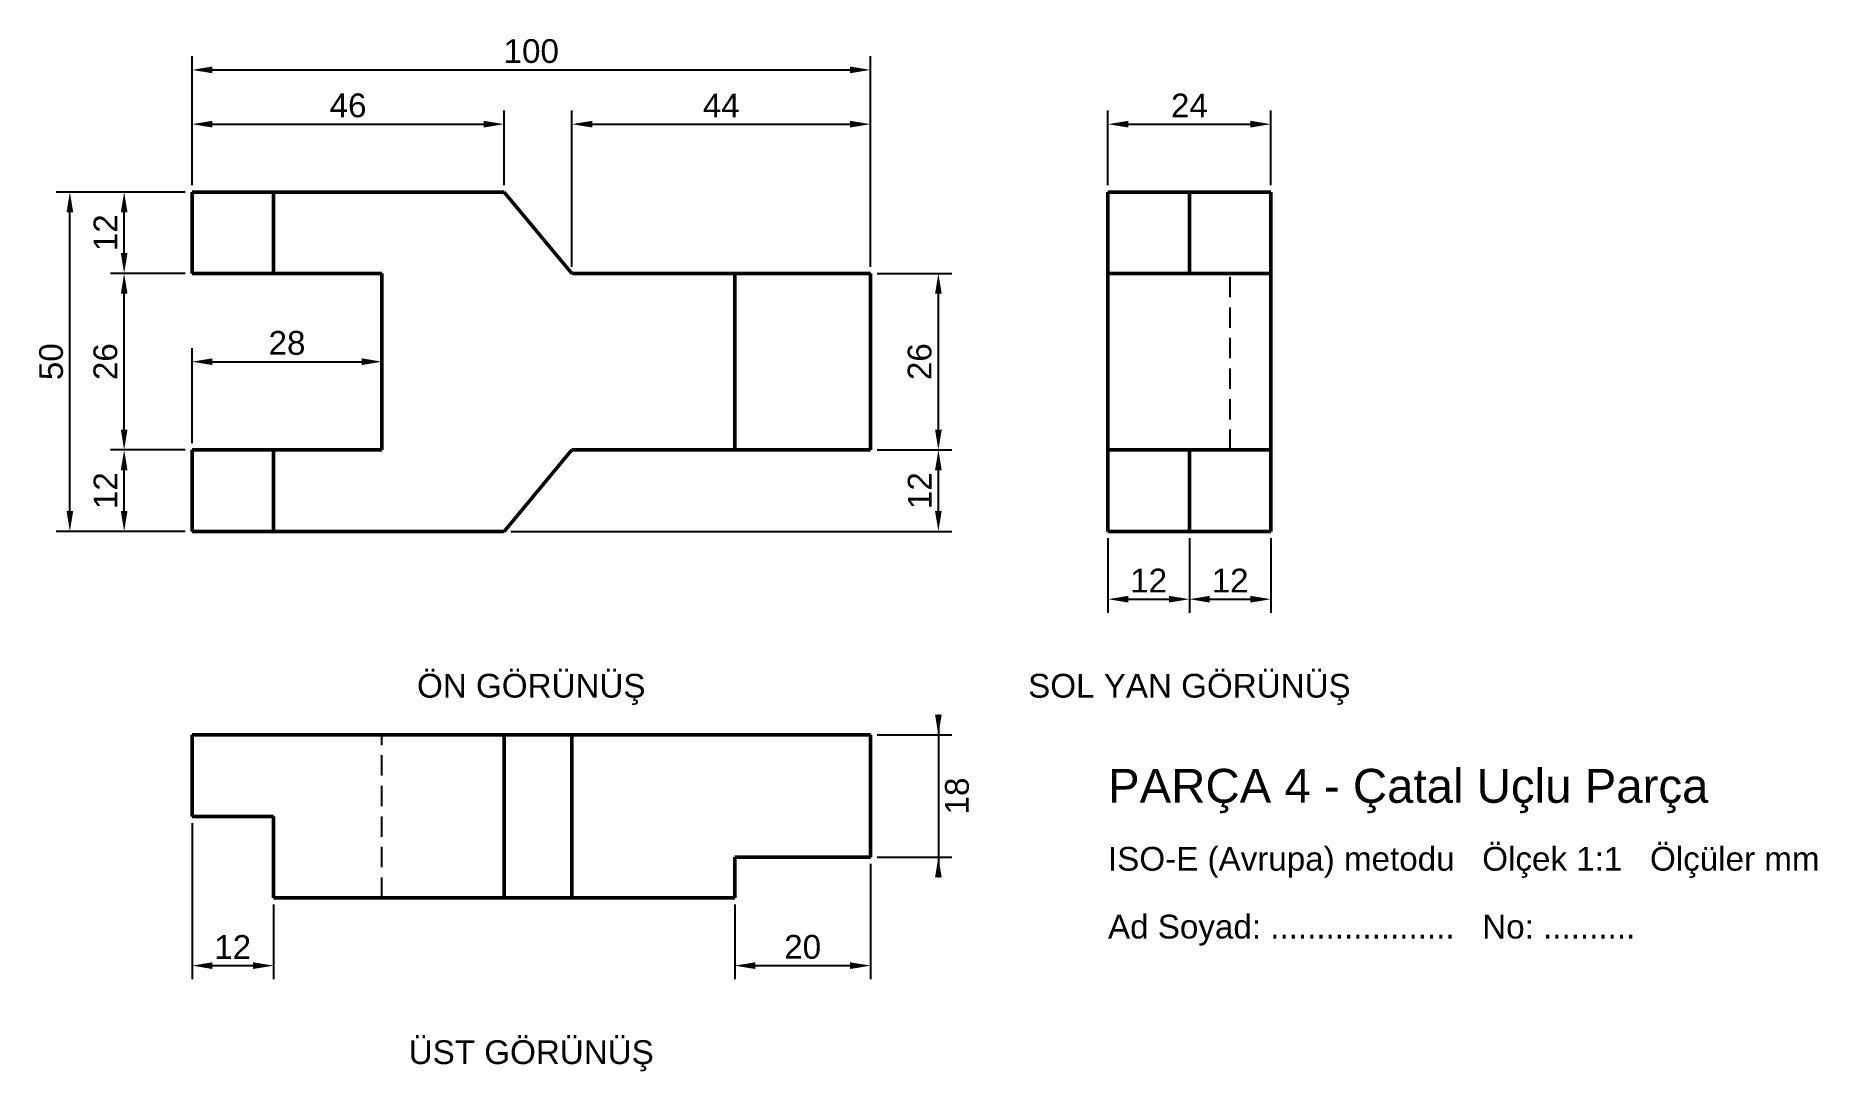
# Model space of a CAD drawing. Header units: millimetres. Extents: x -23 to 240, y -80 to 73.
import ezdxf
from ezdxf.enums import TextEntityAlignment as Align

# ---------------------------------------------------------------- set-up
doc = ezdxf.new("R2010")
doc.units = ezdxf.units.MM
doc.linetypes.add('GIZLI_ISO', pattern=[4.5, 3, -1.5])
for name, color, linetype, lineweight in [('GIZLI', 2, 'GIZLI_ISO', 25), ('GORUNEN', 7, 'Continuous', 50), ('OLCU', 4, 'Continuous', 18), ('YAZI', 3, 'Continuous', 25)]:
    doc.layers.add(name, color=color, linetype=linetype, lineweight=lineweight)
doc.styles.add('TR', font='arial.ttf')
doc.dimstyles.new('OLCU', dxfattribs={"dimtxt": 3.5, "dimasz": 3, "dimexe": 2, "dimexo": 1, "dimgap": 1, "dimtad": 1, "dimdec": 0, "dimtxsty": 'TR', "dimcen": 2.5, "dimclrd": 256, "dimclre": 256, "dimclrt": 256, "dimadec": 0, "dimazin": 3, "dimtfac": 1, "dimtmove": 0, "dimatfit": 3})

msp = doc.modelspace()

# ---------------------------------------------------------------- linework, layer by layer
at = {"layer": 'GIZLI'}
for p, q in [((153, 12), (153, 38)), ((28, -54), (28, -30))]:
    msp.add_line(p, q, dxfattribs=at)
at = {"layer": 'GORUNEN'}
for p, q in [((0, 50), (46, 50)), ((0, 38), (0, 50)), ((12, 38), (12, 50)), ((46, 50), (56, 38)), ((135, 0), (135, 50)), ((135, 50), (159, 50)), ((147, 38), (147, 50)), ((159, 0), (159, 50)), ((0, 38), (28, 38)), ((28, 12), (28, 38)), ((56, 38), (100, 38)), ((80, 12), (80, 38)), ((100, 12), (100, 38)), ((135, 38), (159, 38)), ((0, 12), (28, 12)), ((0, 0), (0, 12)), ((12, 0), (12, 12)), ((46, 0), (56, 12)), ((56, 12), (100, 12)), ((135, 12), (159, 12)), ((147, 0), (147, 12)), ((0, 0), (46, 0)), ((135, 0), (159, 0)), ((0, -30), (100, -30)), ((0, -42), (0, -30)), ((46, -54), (46, -30)), ((56, -54), (56, -30)), ((100, -48), (100, -30)), ((0, -42), (12, -42)), ((12, -54), (12, -42)), ((80, -48), (100, -48)), ((80, -54), (80, -48)), ((12, -54), (80, -54))]:
    msp.add_line(p, q, dxfattribs=at)

# ---------------------------------------------------------------- texts
at = {"layer": 'YAZI', "style": 'TR'}
for s, p in [('ÖN GÖRÜNÜŞ', (50, -21)), ('SOL YAN GÖRÜNÜŞ', (147, -21)), ('ÜST GÖRÜNÜŞ', (50, -75))]:
    msp.add_text(s, height=3.5, dxfattribs=at).set_placement(p, align=Align.TOP_CENTER)
for s, height, p in [('PARÇA 4 - Çatal Uçlu Parça', 5, (135, -40)), ('ISO-E (Avrupa) metodu   Ölçek 1:1   Ölçüler mm', 3.5, (135, -50)), ('Ad Soyad: ....................   No: ..........', 3.5, (135, -60))]:
    msp.add_text(s, height=height, dxfattribs=at).set_placement(p)

# ---------------------------------------------------------------- dimensions: what is measured, and where the dimension line sits
at = {"layer": 'OLCU'}
for base, p1, p2 in [((0, 68), (0, 50), (100, 38)), ((0, 60), (0, 50), (46, 50)), ((56, 60), (56, 38), (100, 38)), ((135, 60), (135, 50), (159, 50)), ((0, 25), (0, 12), (28, 12)), ((135, -10), (135, 0), (147, 0)), ((147, -10), (147, 0), (159, 0)), ((0, -64), (0, -42), (12, -54)), ((80, -64), (80, -54), (100, -48))]:
    msp.add_linear_dim(base=base, p1=p1, p2=p2, dimstyle='OLCU', dxfattribs=at).render()
for base, p1, p2 in [((-18, 0), (0, 0), (0, 50)), ((-10, 38), (0, 38), (0, 50)), ((-10, 12), (0, 12), (0, 38)), ((110, 12), (100, 12), (100, 38)), ((-10, 0), (0, 0), (0, 12)), ((110, 0), (46, 0), (100, 12)), ((110, -30), (100, -30), (100, -48))]:
    msp.add_linear_dim(base=base, p1=p1, p2=p2, angle=90, dimstyle='OLCU', dxfattribs=at).render()

doc.saveas('drawing.dxf')
